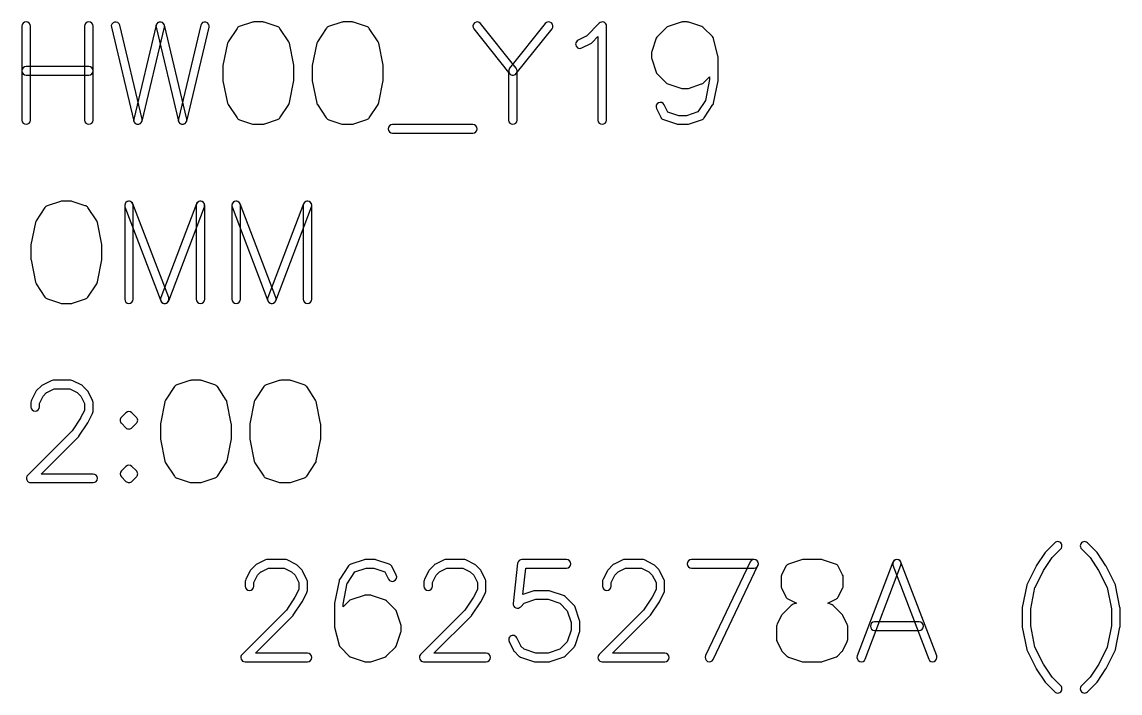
# Model space of a CAD drawing. Extents: x -27.1 to 63, y -62.3 to 29.6.
# Drawn here: x 24.58 to 63, y -56.98 to -33.49 of the extents above; entities that cross this region are included whole.
import ezdxf

# ---------------------------------------------------------------- set-up
doc = ezdxf.new("R2010")
doc.units = 0
doc.header["$MEASUREMENT"] = 0
doc.layers.get('0').update_dxf_attribs({"linetype": 'CONTINUOUS'})

msp = doc.modelspace()

# ---------------------------------------------------------------- linework, layer by layer
for points in [[(24.878, -33.642002, 1), (24.578, -33.642002), (24.578, -33.642002), (24.578, -36.922998), (24.578, -36.922998, 1), (24.878, -36.922998), (24.878, -36.922998), (24.878, -33.642002)], [(27.066001, -33.642002, 1), (26.766001, -33.642002), (26.766001, -33.642002), (26.766001, -36.922998), (26.766001, -36.922998, 1), (27.066001, -36.922998), (27.066001, -36.922998), (27.066001, -33.642002)], [(27.999001, -33.607, 0.999988), (27.707, -33.677), (27.707, -33.677), (28.488, -36.958), (28.488, -36.958, 0.999986), (28.78, -36.888), (28.78, -36.888), (27.999001, -33.607)], [(29.562, -33.677, 0.999986), (29.27, -33.607), (29.27, -33.607), (28.488, -36.888), (28.488, -36.888, 0.999982), (28.78, -36.958), (28.78, -36.958), (29.562, -33.677)], [(29.562, -33.607, 0.999982), (29.27, -33.677), (29.27, -33.677), (30.051001, -36.958), (30.051001, -36.958, 0.999982), (30.343, -36.888), (30.343, -36.888), (29.562, -33.607)], [(31.123999, -33.677, 0.999986), (30.832, -33.607), (30.832, -33.607), (30.051001, -36.888), (30.051001, -36.888, 0.999986), (30.343, -36.958), (30.343, -36.958), (31.123999, -33.677)], [(33.055999, -33.5, 0.080081), (33.008999, -33.492), (33.008999, -33.492), (32.697, -33.492), (32.697, -33.492, 0.092292), (32.643, -33.502002), (32.643, -33.502002), (32.641001, -33.503), (32.641001, -33.503), (32.180999, -33.656001), (32.180999, -33.656001, 0.16684), (32.104001, -33.714998), (32.104001, -33.714998), (32.102998, -33.714998), (32.102998, -33.714998), (31.791001, -34.184001), (31.791001, -34.184001, 0.096509), (31.768999, -34.237002), (31.768999, -34.237002), (31.612002, -35.018), (31.612002, -35.018, 0.050372), (31.608999, -35.048), (31.608999, -35.048), (31.608999, -35.517), (31.608999, -35.517, 0.050372), (31.612002, -35.547), (31.612002, -35.547), (31.768999, -36.327998), (31.768999, -36.327998, 0.094185), (31.79, -36.38), (31.79, -36.38), (31.791001, -36.380999), (31.791001, -36.380999), (32.102998, -36.850002), (32.102998, -36.850002, 0.18246), (32.189001, -36.912002), (32.189001, -36.912002), (32.193, -36.913), (32.193, -36.913), (32.650002, -37.065), (32.650002, -37.065, 0.058211), (32.683999, -37.072), (32.683999, -37.072), (32.697, -37.073), (32.697, -37.073), (33.008999, -37.073), (33.008999, -37.073, 0.101351), (33.068, -37.060999), (33.068, -37.060999), (33.071001, -37.06), (33.071001, -37.06), (33.525002, -36.908999), (33.525002, -36.908999, 0.16684), (33.602, -36.850002), (33.602, -36.850002), (33.603, -36.850002), (33.603, -36.850002), (33.916001, -36.380999), (33.916001, -36.380999, 0.118682), (33.939998, -36.315002), (33.939998, -36.315002), (33.941001, -36.313999), (33.941001, -36.313999), (34.093999, -35.546001), (34.093999, -35.546001, 0.048736), (34.097002, -35.517), (34.097002, -35.517), (34.097002, -35.048), (34.097002, -35.048, 0.0674), (34.092002, -35.007998), (34.092002, -35.007998), (34.092002, -35.007), (34.092002, -35.007), (33.937998, -34.238), (33.937998, -34.238, 0.100495), (33.914998, -34.183), (33.914998, -34.183), (33.914998, -34.182002), (33.914998, -34.182002), (33.603, -33.714998), (33.603, -33.714998, 0.189562), (33.512998, -33.652), (33.512998, -33.652), (33.51, -33.651001), (33.51, -33.651001), (33.055999, -33.5)], [(36.180999, -33.5, 0.080077), (36.134001, -33.492), (36.134001, -33.492), (35.822, -33.492), (35.822, -33.492, 0.092296), (35.767998, -33.502002), (35.767998, -33.502002), (35.765999, -33.503), (35.765999, -33.503), (35.305999, -33.656001), (35.305999, -33.656001, 0.16684), (35.229001, -33.714998), (35.229001, -33.714998), (35.227998, -33.714998), (35.227998, -33.714998), (34.915999, -34.184001), (34.915999, -34.184001, 0.096505), (34.894001, -34.237002), (34.894001, -34.237002), (34.737, -35.018), (34.737, -35.018, 0.050372), (34.733999, -35.048), (34.733999, -35.048), (34.733999, -35.517), (34.733999, -35.517, 0.050372), (34.737, -35.547), (34.737, -35.547), (34.894001, -36.327998), (34.894001, -36.327998, 0.094185), (34.915, -36.38), (34.915, -36.38), (34.915999, -36.380999), (34.915999, -36.380999), (35.227998, -36.850002), (35.227998, -36.850002, 0.18246), (35.314001, -36.912002), (35.314001, -36.912002), (35.317998, -36.913), (35.317998, -36.913), (35.774998, -37.065), (35.774998, -37.065, 0.058219), (35.808999, -37.072), (35.808999, -37.072), (35.822, -37.073), (35.822, -37.073), (36.134001, -37.073), (36.134001, -37.073, 0.101344), (36.192998, -37.060999), (36.192998, -37.060999), (36.196001, -37.06), (36.196001, -37.06), (36.649998, -36.908999), (36.649998, -36.908999, 0.166848), (36.727, -36.850002), (36.727, -36.850002), (36.727998, -36.850002), (36.727998, -36.850002), (37.041001, -36.380999), (37.041001, -36.380999, 0.118683), (37.065, -36.315002), (37.065, -36.315002), (37.066001, -36.313999), (37.066001, -36.313999), (37.218999, -35.546001), (37.218999, -35.546001, 0.048736), (37.222002, -35.517), (37.222002, -35.517), (37.222002, -35.048), (37.222002, -35.048, 0.067401), (37.217, -35.007998), (37.217, -35.007998), (37.217, -35.007), (37.217, -35.007), (37.062998, -34.238), (37.062998, -34.238, 0.100492), (37.04, -34.183), (37.04, -34.183), (37.04, -34.182002), (37.04, -34.182002), (36.727998, -33.714998), (36.727998, -33.714998, 0.18956), (36.637998, -33.652), (36.637998, -33.652), (36.635, -33.651001), (36.635, -33.651001), (36.180999, -33.5)], [(40.626001, -33.548, 0.999989), (40.392, -33.736001), (40.392, -33.736001), (41.607998, -35.257), (41.607998, -35.257), (41.608999, -35.257998), (41.608999, -35.257998), (41.608999, -36.922998), (41.608999, -36.922998, 1), (41.908999, -36.922998), (41.908999, -36.922998), (41.908999, -35.205), (41.908999, -35.205, 0.170839), (41.876001, -35.110999), (41.876001, -35.110999), (40.626001, -33.548)], [(43.125996, -33.736001, 0.999994), (42.892002, -33.548), (42.892002, -33.548), (41.641997, -35.110999), (41.641997, -35.110999, 1.000006), (41.876001, -35.298999), (41.876001, -35.298999), (43.125996, -33.736001)], [(45.033999, -33.642002, 0.668166), (44.778003, -33.535999), (44.778003, -33.535999), (44.327998, -33.987), (44.327998, -33.987), (44.326997, -33.987998), (44.326997, -33.987998), (44.036001, -34.132998), (44.036001, -34.132998, 1.000026), (44.17, -34.400999), (44.17, -34.400999), (44.482998, -34.245), (44.482998, -34.245, 0.094862), (44.527998, -34.210999), (44.527998, -34.210999), (44.732998, -34.005999), (44.732998, -34.005999), (44.733999, -34.005999), (44.733999, -34.005999), (44.733999, -36.922998), (44.733999, -36.922998, 1), (45.033999, -36.922998), (45.033999, -36.922998), (45.033999, -33.642002)], [(47.906997, -33.502002, 0.092292), (47.852998, -33.492), (47.852998, -33.492), (47.697002, -33.492), (47.697002, -33.492, 0.080085), (47.65, -33.5), (47.65, -33.5), (47.192998, -33.652), (47.192998, -33.652), (47.19, -33.652998), (47.19, -33.652998, 0.133046), (47.122002, -33.692), (47.122002, -33.692), (46.817002, -33.998), (46.817002, -33.998), (46.816001, -33.998999), (46.816001, -33.998999, 0.129716), (46.773999, -34.063), (46.773999, -34.063), (46.62, -34.522), (46.62, -34.522), (46.62, -34.522998), (46.62, -34.522998, 0.097602), (46.608999, -34.58), (46.608999, -34.58), (46.608999, -34.726001), (46.608999, -34.726001, 0.098456), (46.617002, -34.784001), (46.617002, -34.784001), (46.771001, -35.245002), (46.771001, -35.245002), (46.771997, -35.245999), (46.771997, -35.245999, 0.127693), (46.81, -35.310999), (46.81, -35.310999), (47.12, -35.620999), (47.12, -35.620999, 0.121757), (47.181001, -35.659001), (47.181001, -35.659001), (47.635, -35.81), (47.635, -35.81), (47.637998, -35.810999), (47.637998, -35.810999, 0.101357), (47.697002, -35.822998), (47.697002, -35.822998), (47.852998, -35.822998), (47.852998, -35.822998, 0.080086), (47.9, -35.815), (47.9, -35.815), (48.36, -35.662), (48.36, -35.662), (48.363999, -35.661001), (48.363999, -35.661001, 0.126065), (48.427998, -35.622998), (48.427998, -35.622998), (48.64, -35.411001), (48.64, -35.411001), (48.641001, -35.411001), (48.641001, -35.411001), (48.641001, -35.5), (48.641001, -35.5), (48.493003, -36.238), (48.493003, -36.238), (48.493003, -36.238999), (48.493003, -36.238999), (48.226001, -36.641001), (48.226001, -36.641001), (48.223999, -36.642), (48.223999, -36.642), (47.83, -36.773), (47.83, -36.773), (47.563999, -36.773), (47.563999, -36.773), (47.178999, -36.645), (47.178999, -36.645), (47.177998, -36.644001), (47.177998, -36.644001), (47.05, -36.387998), (47.05, -36.387998, 0.999978), (46.781997, -36.522002), (46.781997, -36.522002), (46.933999, -36.825999), (46.933999, -36.825999), (46.935, -36.827002), (46.935, -36.827002, 0.21271), (47.025, -36.908999), (47.025, -36.908999), (47.478999, -37.06), (47.478999, -37.06), (47.481997, -37.060999), (47.481997, -37.060999, 0.101355), (47.541001, -37.073), (47.541001, -37.073), (47.852998, -37.073), (47.852998, -37.073, 0.080085), (47.9, -37.065), (47.9, -37.065), (48.356997, -36.913), (48.356997, -36.913), (48.361001, -36.912002), (48.361001, -36.912002, 0.182458), (48.447002, -36.850002), (48.447002, -36.850002), (48.758999, -36.380999), (48.758999, -36.380999), (48.76, -36.38), (48.76, -36.38, 0.094185), (48.781001, -36.327998), (48.781001, -36.327998), (48.937998, -35.547), (48.937998, -35.547), (48.937998, -35.546001), (48.937998, -35.546001, 0.048737), (48.941001, -35.517), (48.941001, -35.517), (48.941001, -34.736001), (48.941001, -34.736001, 0.010003), (48.941001, -34.729998), (48.941001, -34.729998), (48.941001, -34.728999), (48.941001, -34.728999, 0.071529), (48.932998, -34.687002), (48.932998, -34.687002), (48.932998, -34.685999), (48.932998, -34.685999), (48.78, -34.076001), (48.78, -34.076001), (48.78, -34.075), (48.78, -34.075, 0.136755), (48.74, -34.005), (48.74, -34.005), (48.427998, -33.692), (48.427998, -33.692, 0.116962), (48.369004, -33.656001), (48.369004, -33.656001), (47.908999, -33.503), (47.908999, -33.503), (47.906997, -33.502002)], [(26.915999, -35.355002, 1), (26.915999, -35.055), (26.915999, -35.055), (24.728, -35.055), (24.728, -35.055, 1), (24.728, -35.355002), (24.728, -35.355002), (26.915999, -35.355002)], [(40.353, -37.386001, 1), (40.353, -37.085999), (40.353, -37.085999), (37.540999, -37.085999), (37.540999, -37.085999, 1), (37.540999, -37.386001), (37.540999, -37.386001), (40.353, -37.386001)], [(26.338, -39.77, 0.080086), (26.290999, -39.762002), (26.290999, -39.762002), (25.978, -39.762002), (25.978, -39.762002, 0.092296), (25.923999, -39.772), (25.923999, -39.772), (25.922, -39.772998), (25.922, -39.772998), (25.462, -39.926001), (25.462, -39.926001, 0.166848), (25.385, -39.985), (25.385, -39.985), (25.383999, -39.985), (25.383999, -39.985), (25.072, -40.453999), (25.072, -40.453999, 0.10178), (25.048999, -40.51), (25.048999, -40.51), (25.048999, -40.511001), (25.048999, -40.511001), (24.893999, -41.289004), (24.893999, -41.289004, 0.048724), (24.891001, -41.317998), (24.891001, -41.317998), (24.891001, -41.786997), (24.891001, -41.786997, 0.053646), (24.893999, -41.818999), (24.893999, -41.818999), (24.895, -41.82), (24.895, -41.82), (25.05, -42.597002), (25.05, -42.597002, 0.096749), (25.072, -42.65), (25.072, -42.65), (25.072, -42.651001), (25.072, -42.651001), (25.383999, -43.12), (25.383999, -43.12, 0.182463), (25.47, -43.182002), (25.47, -43.182002), (25.474001, -43.182998), (25.474001, -43.182998), (25.931001, -43.335), (25.931001, -43.335, 0.058218), (25.965, -43.342002), (25.965, -43.342002), (25.978, -43.342998), (25.978, -43.342998), (26.290999, -43.342998), (26.290999, -43.342998, 0.101353), (26.35, -43.331001), (26.35, -43.331001), (26.806001, -43.179004), (26.806001, -43.179004, 0.166852), (26.883, -43.12), (26.883, -43.12), (26.884001, -43.12), (26.884001, -43.12), (27.197, -42.651001), (27.197, -42.651001, 0.118692), (27.221001, -42.585), (27.221001, -42.585), (27.222, -42.583999), (27.222, -42.583999), (27.375, -41.816001), (27.375, -41.816001, 0.04874), (27.378, -41.786997), (27.378, -41.786997), (27.378, -41.317998), (27.378, -41.317998, 0.06739), (27.372998, -41.278003), (27.372998, -41.278003), (27.372998, -41.276997), (27.372998, -41.276997), (27.218999, -40.507998), (27.218999, -40.507998, 0.100495), (27.195999, -40.452998), (27.195999, -40.452998), (27.195999, -40.452), (27.195999, -40.452), (26.884001, -39.985), (26.884001, -39.985, 0.189566), (26.793999, -39.922), (26.793999, -39.922), (26.338, -39.77)], [(28.472002, -39.912, 1), (28.172, -39.912), (28.172, -39.912), (28.172, -43.193003), (28.172, -43.193003, 1), (28.472002, -43.193003), (28.472002, -43.193003), (28.472002, -39.912)], [(28.462, -39.859001, 1.000008), (28.182, -39.965), (28.182, -39.965), (29.432, -43.246001), (29.432, -43.246001, 1.000015), (29.712, -43.14), (29.712, -43.14), (28.462, -39.859001)], [(30.962, -39.965, 1.000008), (30.682, -39.859001), (30.682, -39.859001), (29.432, -43.14), (29.432, -43.14, 1.000015), (29.712, -43.246001), (29.712, -43.246001), (30.962, -39.965)], [(30.972, -39.912, 1), (30.672, -39.912), (30.672, -39.912), (30.672, -43.193003), (30.672, -43.193003, 1), (30.972, -43.193003), (30.972, -43.193003), (30.972, -39.912)], [(32.222, -39.912, 1), (31.922002, -39.912), (31.922002, -39.912), (31.922002, -43.193003), (31.922002, -43.193003, 1), (32.222, -43.193003), (32.222, -43.193003), (32.222, -39.912)], [(32.212, -39.859001, 1.000008), (31.932, -39.965), (31.932, -39.965), (33.182, -43.246001), (33.182, -43.246001, 1.000015), (33.462, -43.14), (33.462, -43.14), (32.212, -39.859001)], [(34.712002, -39.965, 1.000008), (34.432002, -39.859001), (34.432002, -39.859001), (33.182, -43.14), (33.182, -43.14, 1.000015), (33.462, -43.246001), (33.462, -43.246001), (34.712002, -39.965)], [(34.722, -39.912, 1), (34.422, -39.912), (34.422, -39.912), (34.422, -43.193003), (34.422, -43.193003, 1), (34.722, -43.193003), (34.722, -43.193003), (34.722, -39.912)], [(26.357998, -46.047998, 0.116434), (26.290999, -46.032002), (26.290999, -46.032002), (25.666001, -46.032002), (25.666001, -46.032002, 0.116438), (25.598999, -46.047998), (25.598999, -46.047998), (25.296001, -46.198999), (25.296001, -46.198999), (25.294001, -46.2), (25.294001, -46.2, 0.095642), (25.247, -46.232002), (25.247, -46.232002), (25.098, -46.381997), (25.098, -46.381997), (25.097, -46.383003), (25.097, -46.383003, 0.094851), (25.063, -46.427998), (25.063, -46.427998), (24.913999, -46.726001), (24.913999, -46.726001), (24.913999, -46.727002), (24.913999, -46.727002, 0.141459), (24.891001, -46.806997), (24.891001, -46.806997), (24.891001, -46.962998), (24.891001, -46.962998, 1), (25.190999, -46.962998), (25.190999, -46.962998), (25.190999, -46.842002), (25.190999, -46.842002), (25.192, -46.841001), (25.192, -46.841001), (25.320999, -46.583003), (25.320999, -46.583003), (25.322, -46.581997), (25.322, -46.581997), (25.442, -46.461001), (25.442, -46.461001), (25.443999, -46.46), (25.443999, -46.46), (25.700999, -46.332002), (25.700999, -46.332002), (26.256001, -46.332002), (26.256001, -46.332002), (26.513999, -46.461001), (26.513999, -46.461001), (26.635, -46.583003), (26.635, -46.583003), (26.636001, -46.583999), (26.636001, -46.583999), (26.765, -46.841001), (26.765, -46.841001), (26.766001, -46.842002), (26.766001, -46.842002), (26.766001, -47.083999), (26.766001, -47.083999), (26.632, -47.351001), (26.632, -47.351001), (26.632, -47.352002), (26.632, -47.352002), (26.331001, -47.804004), (26.331001, -47.804004), (26.331001, -47.805), (26.331001, -47.805), (24.777998, -49.357002), (24.777998, -49.357002, 0.668166), (24.884001, -49.612998), (24.884001, -49.612998), (27.072, -49.612998), (27.072, -49.612998, 1), (27.072, -49.313003), (27.072, -49.313003), (25.246001, -49.313003), (25.246001, -49.313003), (26.553, -48.007002), (26.553, -48.007002), (26.553999, -48.005996), (26.553999, -48.005996, 0.047486), (26.572, -47.983999), (26.572, -47.983999), (26.884001, -47.515), (26.884001, -47.515, 0.030638), (26.892998, -47.498999), (26.892998, -47.498999), (27.047002, -47.192998), (27.047002, -47.192998), (27.047998, -47.192002), (27.047998, -47.192002, 0.125494), (27.066001, -47.12), (27.066001, -47.12), (27.066001, -46.806997), (27.066001, -46.806997, 0.116429), (27.05, -46.74), (27.05, -46.74), (26.892998, -46.427998), (26.892998, -46.427998, 0.080609), (26.865, -46.388999), (26.865, -46.388999), (26.708999, -46.232002), (26.708999, -46.232002, 0.080615), (26.67, -46.203999), (26.67, -46.203999), (26.357998, -46.047998)], [(30.868999, -46.04, 0.080083), (30.822, -46.032002), (30.822, -46.032002), (30.509001, -46.032002), (30.509001, -46.032002, 0.092296), (30.455, -46.041997), (30.455, -46.041997), (30.453, -46.043003), (30.453, -46.043003), (29.993999, -46.196001), (29.993999, -46.196001, 0.166848), (29.917, -46.255), (29.917, -46.255), (29.915999, -46.255), (29.915999, -46.255), (29.603, -46.723999), (29.603, -46.723999, 0.101782), (29.58, -46.78), (29.58, -46.78), (29.58, -46.781001), (29.58, -46.781001), (29.425, -47.558999), (29.425, -47.558999, 0.048732), (29.422, -47.587998), (29.422, -47.587998), (29.422, -48.057002), (29.422, -48.057002, 0.053638), (29.425, -48.088999), (29.425, -48.088999), (29.425999, -48.09), (29.425999, -48.09), (29.580999, -48.866997), (29.580999, -48.866997, 0.09676), (29.603, -48.92), (29.603, -48.92), (29.603, -48.921001), (29.603, -48.921001), (29.915999, -49.39), (29.915999, -49.39, 0.18246), (30.002, -49.451997), (30.002, -49.451997), (30.006001, -49.453003), (30.006001, -49.453003), (30.462, -49.605), (30.462, -49.605, 0.058216), (30.495999, -49.612002), (30.495999, -49.612002), (30.509001, -49.612998), (30.509001, -49.612998), (30.822, -49.612998), (30.822, -49.612998, 0.10135), (30.881001, -49.601001), (30.881001, -49.601001), (30.883999, -49.6), (30.883999, -49.6), (31.337998, -49.448999), (31.337998, -49.448999, 0.166854), (31.415, -49.39), (31.415, -49.39), (31.415999, -49.39), (31.415999, -49.39), (31.728, -48.921001), (31.728, -48.921001, 0.118693), (31.752002, -48.855), (31.752002, -48.855), (31.753, -48.853999), (31.753, -48.853999), (31.906001, -48.086001), (31.906001, -48.086001, 0.048732), (31.908999, -48.057002), (31.908999, -48.057002), (31.908999, -47.587998), (31.908999, -47.587998, 0.067397), (31.904001, -47.547998), (31.904001, -47.547998), (31.904001, -47.547002), (31.904001, -47.547002), (31.75, -46.778003), (31.75, -46.778003, 0.100494), (31.727002, -46.723003), (31.727002, -46.723003), (31.727002, -46.721997), (31.727002, -46.721997), (31.415999, -46.255), (31.415999, -46.255, 0.189565), (31.325999, -46.192002), (31.325999, -46.192002), (31.323, -46.191001), (31.323, -46.191001), (30.868999, -46.04)], [(33.994001, -46.04, 0.080087), (33.947, -46.032002), (33.947, -46.032002), (33.633999, -46.032002), (33.633999, -46.032002, 0.092288), (33.580002, -46.041997), (33.580002, -46.041997), (33.578, -46.043003), (33.578, -46.043003), (33.119001, -46.196001), (33.119001, -46.196001, 0.166854), (33.042, -46.255), (33.042, -46.255), (33.041001, -46.255), (33.041001, -46.255), (32.728, -46.723999), (32.728, -46.723999, 0.101779), (32.705002, -46.78), (32.705002, -46.78), (32.705002, -46.781001), (32.705002, -46.781001), (32.55, -47.558999), (32.55, -47.558999, 0.048732), (32.547002, -47.587998), (32.547002, -47.587998), (32.547002, -48.057002), (32.547002, -48.057002, 0.053638), (32.55, -48.088999), (32.55, -48.088999), (32.551001, -48.09), (32.551001, -48.09), (32.706001, -48.866997), (32.706001, -48.866997, 0.096758), (32.728, -48.92), (32.728, -48.92), (32.728, -48.921001), (32.728, -48.921001), (33.041001, -49.39), (33.041001, -49.39, 0.182459), (33.127, -49.451997), (33.127, -49.451997), (33.130999, -49.453003), (33.130999, -49.453003), (33.587002, -49.605), (33.587002, -49.605, 0.058212), (33.620999, -49.612002), (33.620999, -49.612002), (33.633999, -49.612998), (33.633999, -49.612998), (33.947, -49.612998), (33.947, -49.612998, 0.101346), (34.005999, -49.601001), (34.005999, -49.601001), (34.008999, -49.6), (34.008999, -49.6), (34.463, -49.448999), (34.463, -49.448999, 0.166852), (34.540002, -49.39), (34.540002, -49.39), (34.540999, -49.39), (34.540999, -49.39), (34.853, -48.921001), (34.853, -48.921001, 0.118691), (34.877, -48.855), (34.877, -48.855), (34.878, -48.853999), (34.878, -48.853999), (35.030999, -48.086001), (35.030999, -48.086001, 0.048732), (35.034001, -48.057002), (35.034001, -48.057002), (35.034001, -47.587998), (35.034001, -47.587998, 0.067396), (35.029001, -47.547998), (35.029001, -47.547998), (35.029001, -47.547002), (35.029001, -47.547002), (34.875002, -46.778003), (34.875002, -46.778003, 0.100498), (34.851997, -46.723003), (34.851997, -46.723003), (34.851997, -46.721997), (34.851997, -46.721997), (34.540999, -46.255), (34.540999, -46.255, 0.189561), (34.451001, -46.192002), (34.451001, -46.192002), (34.448, -46.191001), (34.448, -46.191001), (33.994001, -46.04)], [(28.428, -47.17, 0.41421), (28.216001, -47.17), (28.216001, -47.17), (28.06, -47.326001), (28.06, -47.326001, 0.414214), (28.06, -47.538003), (28.06, -47.538003), (28.216001, -47.693999), (28.216001, -47.693999, 0.433654), (28.435, -47.687002), (28.435, -47.687002), (28.583999, -47.538003), (28.583999, -47.538003, 0.433671), (28.577, -47.318999), (28.577, -47.318999), (28.428, -47.17)], [(28.428, -49.045, 0.41421), (28.216001, -49.045), (28.216001, -49.045), (28.06, -49.201001), (28.06, -49.201001, 0.414207), (28.06, -49.412998), (28.06, -49.412998), (28.216001, -49.568999), (28.216001, -49.568999, 0.433654), (28.435, -49.562002), (28.435, -49.562002), (28.583999, -49.412998), (28.583999, -49.412998, 0.433664), (28.577, -49.193999), (28.577, -49.193999), (28.428, -49.045)], [(60.927998, -51.933003, 1.000012), (60.716001, -51.721001), (60.716001, -51.721001), (60.403003, -52.033999), (60.403003, -52.033999, 0.04985), (60.384004, -52.056997), (60.384004, -52.056997), (60.072002, -52.525), (60.072002, -52.525, 0.03064), (60.063003, -52.541001), (60.063003, -52.541001), (59.75, -53.165996), (59.75, -53.165996, 0.067322), (59.737002, -53.203999), (59.737002, -53.203999), (59.581001, -53.985996), (59.581001, -53.985996, 0.048741), (59.578003, -54.015), (59.578003, -54.015), (59.578003, -54.64), (59.578003, -54.64, 0.053638), (59.581001, -54.671997), (59.581001, -54.671997), (59.581997, -54.673003), (59.581997, -54.673003), (59.737002, -55.45), (59.737002, -55.45, 0.068815), (59.75, -55.488999), (59.75, -55.488999), (59.751001, -55.49), (59.751001, -55.49), (60.063003, -56.113003), (60.063003, -56.113003, 0.02924), (60.072002, -56.127998), (60.072002, -56.127998), (60.072002, -56.128999), (60.072002, -56.128999), (60.384004, -56.597998), (60.384004, -56.597998, 0.049857), (60.403003, -56.621001), (60.403003, -56.621001), (60.716001, -56.933003), (60.716001, -56.933003, 1), (60.927998, -56.720996), (60.927998, -56.720996), (60.625, -56.418999), (60.625, -56.418999), (60.625, -56.418003), (60.625, -56.418003), (60.323999, -55.966001), (60.323999, -55.966001), (60.323999, -55.965), (60.323999, -55.965), (60.027002, -55.371001), (60.027002, -55.371001), (60.027002, -55.37), (60.027002, -55.37), (59.877998, -54.623999), (59.877998, -54.623999), (59.877998, -54.026997), (59.877998, -54.026997), (59.878999, -54.026001), (59.878999, -54.026001), (60.027002, -53.282002), (60.027002, -53.282002), (60.028003, -53.280996), (60.028003, -53.280996), (60.326001, -52.685), (60.326001, -52.685), (60.327002, -52.684004), (60.327002, -52.684004), (60.626997, -52.233999), (60.626997, -52.233999), (60.927998, -51.933003)], [(61.865, -51.721001, 1.000023), (61.652998, -51.933003), (61.652998, -51.933003), (61.953999, -52.233999), (61.953999, -52.233999), (62.253999, -52.684004), (62.253999, -52.684004), (62.255, -52.685), (62.255, -52.685), (62.553003, -53.280996), (62.553003, -53.280996), (62.554004, -53.282002), (62.554004, -53.282002), (62.702002, -54.026001), (62.702002, -54.026001), (62.702998, -54.026997), (62.702998, -54.026997), (62.702998, -54.623999), (62.702998, -54.623999), (62.554004, -55.37), (62.554004, -55.37), (62.554004, -55.371001), (62.554004, -55.371001), (62.256997, -55.965), (62.256997, -55.965), (62.256997, -55.966001), (62.256997, -55.966001), (61.956001, -56.418003), (61.956001, -56.418003), (61.956001, -56.418999), (61.956001, -56.418999), (61.652998, -56.720996), (61.652998, -56.720996, 1.000012), (61.865, -56.933003), (61.865, -56.933003), (62.178003, -56.621001), (62.178003, -56.621001), (62.178999, -56.62), (62.178999, -56.62, 0.047495), (62.197002, -56.597998), (62.197002, -56.597998), (62.508999, -56.128999), (62.508999, -56.128999, 0.030636), (62.518003, -56.113003), (62.518003, -56.113003), (62.83, -55.49), (62.83, -55.49), (62.831001, -55.488999), (62.831001, -55.488999, 0.068815), (62.843999, -55.45), (62.843999, -55.45), (62.999004, -54.673003), (62.999004, -54.673003), (63, -54.671997), (63, -54.671997, 0.053638), (63.002998, -54.64), (63.002998, -54.64), (63.002998, -54.015), (63.002998, -54.015, 0.048741), (63, -53.985996), (63, -53.985996), (62.843999, -53.203999), (62.843999, -53.203999, 0.067322), (62.831001, -53.165996), (62.831001, -53.165996), (62.518003, -52.541001), (62.518003, -52.541001, 0.030643), (62.508999, -52.525), (62.508999, -52.525), (62.197002, -52.056997), (62.197002, -52.056997, 0.049849), (62.178003, -52.033999), (62.178003, -52.033999), (61.865, -51.721001)], [(33.858, -52.317998, 0.116434), (33.790999, -52.301997), (33.790999, -52.301997), (33.165999, -52.301997), (33.165999, -52.301997, 0.116431), (33.098999, -52.317998), (33.098999, -52.317998), (32.795999, -52.468999), (32.795999, -52.468999), (32.793999, -52.47), (32.793999, -52.47, 0.095632), (32.747, -52.501997), (32.747, -52.501997), (32.598, -52.652002), (32.598, -52.652002), (32.597002, -52.652998), (32.597002, -52.652998, 0.094867), (32.563, -52.698003), (32.563, -52.698003), (32.414001, -52.995996), (32.414001, -52.995996), (32.414001, -52.997002), (32.414001, -52.997002, 0.141468), (32.391001, -53.077002), (32.391001, -53.077002), (32.391001, -53.233003), (32.391001, -53.233003, 1), (32.690999, -53.233003), (32.690999, -53.233003), (32.690999, -53.112002), (32.690999, -53.112002), (32.692, -53.110996), (32.692, -53.110996), (32.820999, -52.852998), (32.820999, -52.852998), (32.822002, -52.852002), (32.822002, -52.852002), (32.942002, -52.731001), (32.942002, -52.731001), (32.944001, -52.73), (32.944001, -52.73), (33.201001, -52.602002), (33.201001, -52.602002), (33.755999, -52.602002), (33.755999, -52.602002), (34.014001, -52.731001), (34.014001, -52.731001), (34.135, -52.852998), (34.135, -52.852998), (34.136001, -52.854004), (34.136001, -52.854004), (34.265, -53.110996), (34.265, -53.110996), (34.265999, -53.112002), (34.265999, -53.112002), (34.265999, -53.353999), (34.265999, -53.353999), (34.132, -53.621001), (34.132, -53.621001), (34.132, -53.622002), (34.132, -53.622002), (33.831001, -54.073999), (33.831001, -54.073999), (33.831001, -54.075), (33.831001, -54.075), (32.278, -55.627002), (32.278, -55.627002, 0.66817), (32.384001, -55.883003), (32.384001, -55.883003), (34.572002, -55.883003), (34.572002, -55.883003, 1), (34.572002, -55.582998), (34.572002, -55.582998), (32.745999, -55.582998), (32.745999, -55.582998), (34.053, -54.276997), (34.053, -54.276997), (34.053999, -54.276001), (34.053999, -54.276001, 0.047492), (34.072, -54.253999), (34.072, -54.253999), (34.384001, -53.785), (34.384001, -53.785, 0.030639), (34.393, -53.768999), (34.393, -53.768999), (34.547002, -53.463003), (34.547002, -53.463003), (34.548, -53.461997), (34.548, -53.461997, 0.125487), (34.566001, -53.39), (34.566001, -53.39), (34.566001, -53.077002), (34.566001, -53.077002, 0.116438), (34.55, -53.01), (34.55, -53.01), (34.393, -52.698003), (34.393, -52.698003, 0.08062), (34.364998, -52.658999), (34.364998, -52.658999), (34.208999, -52.501997), (34.208999, -52.501997, 0.080604), (34.170002, -52.473999), (34.170002, -52.473999), (33.858, -52.317998)], [(36.963, -52.31, 0.080085), (36.915999, -52.301997), (36.915999, -52.301997), (36.603, -52.301997), (36.603, -52.301997, 0.092296), (36.548999, -52.312002), (36.548999, -52.312002), (36.547002, -52.312998), (36.547002, -52.312998), (36.087, -52.466001), (36.087, -52.466001, 0.166848), (36.01, -52.525), (36.01, -52.525), (36.008999, -52.525), (36.008999, -52.525), (35.696997, -52.994004), (35.696997, -52.994004, 0.10177), (35.673999, -53.05), (35.673999, -53.05), (35.673999, -53.051001), (35.673999, -53.051001), (35.518999, -53.828999), (35.518999, -53.828999, 0.04874), (35.516001, -53.858003), (35.516001, -53.858003), (35.516001, -54.64), (35.516001, -54.64, 0.060515), (35.519998, -54.676001), (35.519998, -54.676001), (35.675999, -55.301001), (35.675999, -55.301001, 0.14513), (35.718999, -55.375), (35.718999, -55.375), (35.721001, -55.376001), (35.721001, -55.376001), (36.028, -55.682998), (36.028, -55.682998, 0.126057), (36.091997, -55.721001), (36.091997, -55.721001), (36.095999, -55.721997), (36.095999, -55.721997), (36.556001, -55.875), (36.556001, -55.875, 0.058211), (36.589998, -55.881997), (36.589998, -55.881997), (36.603, -55.883003), (36.603, -55.883003), (36.759001, -55.883003), (36.759001, -55.883003, 0.101346), (36.818, -55.871001), (36.818, -55.871001), (36.821001, -55.87), (36.821001, -55.87), (37.275002, -55.718999), (37.275002, -55.718999, 0.121745), (37.335999, -55.681001), (37.335999, -55.681001), (37.337002, -55.68), (37.337002, -55.68), (37.647002, -55.371001), (37.647002, -55.371001, 0.140054), (37.687, -55.298999), (37.687, -55.298999), (37.687998, -55.298003), (37.687998, -55.298003), (37.838999, -54.843003), (37.838999, -54.843003, 0.080086), (37.847002, -54.796001), (37.847002, -54.796001), (37.847002, -54.64), (37.847002, -54.64, 0.101349), (37.834998, -54.581001), (37.834998, -54.581001), (37.834998, -54.58), (37.834998, -54.58), (37.682998, -54.123999), (37.682998, -54.123999, 0.119361), (37.645999, -54.063999), (37.645999, -54.063999), (37.333999, -53.752002), (37.333999, -53.752002, 0.133046), (37.266001, -53.713003), (37.266001, -53.713003), (37.262998, -53.711997), (37.262998, -53.711997), (36.805999, -53.56), (36.805999, -53.56, 0.080077), (36.759001, -53.552002), (36.759001, -53.552002), (36.603, -53.552002), (36.603, -53.552002, 0.092296), (36.548999, -53.562002), (36.548999, -53.562002), (36.547002, -53.562998), (36.547002, -53.562998), (36.087, -53.716001), (36.087, -53.716001, 0.116969), (36.028, -53.752002), (36.028, -53.752002), (35.817002, -53.963999), (35.817002, -53.963999), (35.815999, -53.963999), (35.815999, -53.963999), (35.815999, -53.87), (35.815999, -53.87), (35.817002, -53.869004), (35.817002, -53.869004), (35.962998, -53.136001), (35.962998, -53.136001), (35.964001, -53.135), (35.964001, -53.135), (36.230002, -52.733999), (36.230002, -52.733999), (36.232, -52.732998), (36.232, -52.732998), (36.626001, -52.602002), (36.626001, -52.602002), (36.892998, -52.602002), (36.892998, -52.602002), (37.276997, -52.73), (37.276997, -52.73), (37.278, -52.731001), (37.278, -52.731001), (37.407, -52.987998), (37.407, -52.987998, 0.999996), (37.675, -52.854004), (37.675, -52.854004), (37.517998, -52.541001), (37.517998, -52.541001, 0.215977), (37.422002, -52.462998), (37.422002, -52.462998), (36.963, -52.31)], [(40.107998, -52.317998, 0.116431), (40.040999, -52.301997), (40.040999, -52.301997), (39.416001, -52.301997), (39.416001, -52.301997, 0.116431), (39.349001, -52.317998), (39.349001, -52.317998), (39.046001, -52.468999), (39.046001, -52.468999), (39.043999, -52.47), (39.043999, -52.47, 0.095635), (38.996997, -52.501997), (38.996997, -52.501997), (38.848, -52.652002), (38.848, -52.652002), (38.847, -52.652998), (38.847, -52.652998, 0.094865), (38.812998, -52.698003), (38.812998, -52.698003), (38.663999, -52.995996), (38.663999, -52.995996), (38.663999, -52.997002), (38.663999, -52.997002, 0.141463), (38.640999, -53.077002), (38.640999, -53.077002), (38.640999, -53.233003), (38.640999, -53.233003, 1), (38.940999, -53.233003), (38.940999, -53.233003), (38.940999, -53.112002), (38.940999, -53.112002), (38.942002, -53.110996), (38.942002, -53.110996), (39.071001, -52.852998), (39.071001, -52.852998), (39.072, -52.852002), (39.072, -52.852002), (39.192, -52.731001), (39.192, -52.731001), (39.193999, -52.73), (39.193999, -52.73), (39.450999, -52.602002), (39.450999, -52.602002), (40.006001, -52.602002), (40.006001, -52.602002), (40.263999, -52.731001), (40.263999, -52.731001), (40.385, -52.852998), (40.385, -52.852998), (40.385999, -52.854004), (40.385999, -52.854004), (40.514998, -53.110996), (40.514998, -53.110996), (40.516001, -53.112002), (40.516001, -53.112002), (40.516001, -53.353999), (40.516001, -53.353999), (40.382002, -53.621001), (40.382002, -53.621001), (40.382002, -53.622002), (40.382002, -53.622002), (40.080999, -54.073999), (40.080999, -54.073999), (40.080999, -54.075), (40.080999, -54.075), (38.527998, -55.627002), (38.527998, -55.627002, 0.66817), (38.633999, -55.883003), (38.633999, -55.883003), (40.822, -55.883003), (40.822, -55.883003, 1), (40.822, -55.582998), (40.822, -55.582998), (38.996001, -55.582998), (38.996001, -55.582998), (40.303, -54.276997), (40.303, -54.276997), (40.304001, -54.276001), (40.304001, -54.276001, 0.047489), (40.322, -54.253999), (40.322, -54.253999), (40.633999, -53.785), (40.633999, -53.785, 0.03064), (40.642998, -53.768999), (40.642998, -53.768999), (40.797, -53.463003), (40.797, -53.463003), (40.798, -53.461997), (40.798, -53.461997, 0.125485), (40.816001, -53.39), (40.816001, -53.39), (40.816001, -53.077002), (40.816001, -53.077002, 0.116434), (40.800002, -53.01), (40.800002, -53.01), (40.642998, -52.698003), (40.642998, -52.698003, 0.080616), (40.615, -52.658999), (40.615, -52.658999), (40.458999, -52.501997), (40.458999, -52.501997, 0.080609), (40.42, -52.473999), (40.42, -52.473999), (40.107998, -52.317998)], [(43.633999, -52.602002, 1), (43.633999, -52.301997), (43.633999, -52.301997), (42.071997, -52.301997), (42.071997, -52.301997, 0.381313), (41.923003, -52.435), (41.923003, -52.435), (41.767002, -53.841001), (41.767002, -53.841001, 0.738797), (42.03, -53.955996), (42.03, -53.955996), (42.153003, -53.832998), (42.153003, -53.832998), (42.155, -53.831997), (42.155, -53.831997), (42.563999, -53.696001), (42.563999, -53.696001), (42.985996, -53.696001), (42.985996, -53.696001), (43.395, -53.831997), (43.395, -53.831997), (43.396997, -53.832998), (43.396997, -53.832998), (43.66, -54.095996), (43.66, -54.095996), (43.796001, -54.503999), (43.796001, -54.503999), (43.797002, -54.505), (43.797002, -54.505), (43.797002, -54.772002), (43.797002, -54.772002), (43.660996, -55.181997), (43.660996, -55.181997), (43.660996, -55.183003), (43.660996, -55.183003), (43.396997, -55.446001), (43.396997, -55.446001), (43.395, -55.447002), (43.395, -55.447002), (42.985996, -55.582998), (42.985996, -55.582998), (42.563999, -55.582998), (42.563999, -55.582998), (42.155, -55.447002), (42.155, -55.447002), (42.153003, -55.446001), (42.153003, -55.446001), (42.038003, -55.331001), (42.038003, -55.331001), (42.038003, -55.33), (42.038003, -55.33), (41.893003, -55.041001), (41.893003, -55.041001, 1.000022), (41.625, -55.175), (41.625, -55.175), (41.778999, -55.482998), (41.778999, -55.482998), (41.78, -55.483999), (41.78, -55.483999, 0.088127), (41.81, -55.527002), (41.81, -55.527002), (41.963999, -55.681001), (41.963999, -55.681001, 0.121753), (42.025, -55.718999), (42.025, -55.718999), (42.478999, -55.87), (42.478999, -55.87), (42.482002, -55.871001), (42.482002, -55.871001, 0.101346), (42.541001, -55.883003), (42.541001, -55.883003), (43.008999, -55.883003), (43.008999, -55.883003), (43.021997, -55.881997), (43.021997, -55.881997, 0.058223), (43.056001, -55.875), (43.056001, -55.875), (43.516001, -55.721997), (43.516001, -55.721997), (43.52, -55.721001), (43.52, -55.721001, 0.126063), (43.583999, -55.682998), (43.583999, -55.682998), (43.896997, -55.371001), (43.896997, -55.371001, 0.116972), (43.932998, -55.312002), (43.932998, -55.312002), (44.085996, -54.852002), (44.085996, -54.852002), (44.087002, -54.851001), (44.087002, -54.851001, 0.09386), (44.096997, -54.796001), (44.096997, -54.796001), (44.096997, -54.482998), (44.096997, -54.482998, 0.080087), (44.088999, -54.435996), (44.088999, -54.435996), (43.935, -53.973003), (43.935, -53.973003), (43.935, -53.971997), (43.935, -53.971997, 0.124443), (43.896997, -53.908999), (43.896997, -53.908999), (43.583999, -53.596001), (43.583999, -53.596001, 0.116971), (43.525, -53.56), (43.525, -53.56), (43.065, -53.406997), (43.065, -53.406997), (43.062998, -53.406001), (43.062998, -53.406001, 0.092292), (43.008999, -53.396001), (43.008999, -53.396001), (42.541001, -53.396001), (42.541001, -53.396001, 0.080085), (42.493999, -53.403999), (42.493999, -53.403999), (42.106001, -53.532998), (42.106001, -53.532998), (42.102998, -53.532998), (42.102998, -53.532998), (42.206001, -52.602002), (42.206001, -52.602002), (43.633999, -52.602002)], [(46.357998, -52.317998, 0.116427), (46.291001, -52.301997), (46.291001, -52.301997), (45.666001, -52.301997), (45.666001, -52.301997, 0.116434), (45.598999, -52.317998), (45.598999, -52.317998), (45.295996, -52.468999), (45.295996, -52.468999), (45.294004, -52.47), (45.294004, -52.47, 0.095638), (45.247002, -52.501997), (45.247002, -52.501997), (45.097998, -52.652002), (45.097998, -52.652002), (45.097002, -52.652998), (45.097002, -52.652998, 0.09487), (45.062998, -52.698003), (45.062998, -52.698003), (44.913999, -52.995996), (44.913999, -52.995996), (44.913999, -52.997002), (44.913999, -52.997002, 0.141463), (44.891001, -53.077002), (44.891001, -53.077002), (44.891001, -53.233003), (44.891001, -53.233003, 1), (45.191001, -53.233003), (45.191001, -53.233003), (45.191001, -53.112002), (45.191001, -53.112002), (45.192002, -53.110996), (45.192002, -53.110996), (45.321001, -52.852998), (45.321001, -52.852998), (45.322002, -52.852002), (45.322002, -52.852002), (45.442002, -52.731001), (45.442002, -52.731001), (45.443999, -52.73), (45.443999, -52.73), (45.701001, -52.602002), (45.701001, -52.602002), (46.255996, -52.602002), (46.255996, -52.602002), (46.513999, -52.731001), (46.513999, -52.731001), (46.635, -52.852998), (46.635, -52.852998), (46.636001, -52.854004), (46.636001, -52.854004), (46.765, -53.110996), (46.765, -53.110996), (46.766001, -53.112002), (46.766001, -53.112002), (46.766001, -53.353999), (46.766001, -53.353999), (46.631997, -53.621001), (46.631997, -53.621001), (46.631997, -53.622002), (46.631997, -53.622002), (46.331001, -54.073999), (46.331001, -54.073999), (46.331001, -54.075), (46.331001, -54.075), (44.778003, -55.627002), (44.778003, -55.627002, 0.668179), (44.883999, -55.883003), (44.883999, -55.883003), (47.072002, -55.883003), (47.072002, -55.883003, 1), (47.072002, -55.582998), (47.072002, -55.582998), (45.246001, -55.582998), (45.246001, -55.582998), (46.553003, -54.276997), (46.553003, -54.276997), (46.553999, -54.276001), (46.553999, -54.276001, 0.047495), (46.572002, -54.253999), (46.572002, -54.253999), (46.883999, -53.785), (46.883999, -53.785, 0.030643), (46.893003, -53.768999), (46.893003, -53.768999), (47.047002, -53.463003), (47.047002, -53.463003), (47.047998, -53.461997), (47.047998, -53.461997, 0.125489), (47.066001, -53.39), (47.066001, -53.39), (47.066001, -53.077002), (47.066001, -53.077002, 0.116438), (47.05, -53.01), (47.05, -53.01), (46.893003, -52.698003), (46.893003, -52.698003, 0.080619), (46.865, -52.658999), (46.865, -52.658999), (46.708999, -52.501997), (46.708999, -52.501997, 0.08061), (46.67, -52.473999), (46.67, -52.473999), (46.357998, -52.317998)], [(50.197002, -52.602002, 1), (50.197002, -52.301997), (50.197002, -52.301997), (48.008999, -52.301997), (48.008999, -52.301997, 1), (48.008999, -52.602002), (48.008999, -52.602002), (50.197002, -52.602002)], [(50.331997, -52.517002, 0.999992), (50.062002, -52.386997), (50.062002, -52.386997), (48.498999, -55.667998), (48.498999, -55.667998, 0.999985), (48.768999, -55.798003), (48.768999, -55.798003), (50.331997, -52.517002)], [(52.588003, -52.31, 0.080085), (52.541001, -52.301997), (52.541001, -52.301997), (51.916001, -52.301997), (51.916001, -52.301997, 0.092292), (51.862002, -52.312002), (51.862002, -52.312002), (51.86, -52.312998), (51.86, -52.312998), (51.4, -52.466001), (51.4, -52.466001, 0.199461), (51.313003, -52.541001), (51.313003, -52.541001), (51.157002, -52.854004), (51.157002, -52.854004, 0.116431), (51.141001, -52.921001), (51.141001, -52.921001), (51.141001, -53.233003), (51.141001, -53.233003, 0.116431), (51.157002, -53.3), (51.157002, -53.3), (51.313003, -53.612998), (51.313003, -53.612998, 0.162278), (51.38, -53.68), (51.38, -53.68), (51.68, -53.83), (51.68, -53.83), (51.68, -53.831001), (51.68, -53.831001), (51.563999, -53.87), (51.563999, -53.87), (51.561001, -53.870996), (51.561001, -53.870996, 0.126061), (51.497002, -53.908999), (51.497002, -53.908999), (51.190996, -54.215), (51.190996, -54.215, 0.094851), (51.157002, -54.26), (51.157002, -54.26), (51.006997, -54.558999), (51.006997, -54.558999), (51.006997, -54.56), (51.006997, -54.56, 0.141463), (50.983999, -54.64), (50.983999, -54.64), (50.983999, -55.098999), (50.983999, -55.098999, 0.131651), (51, -55.175), (51, -55.175), (51.153999, -55.482998), (51.153999, -55.482998), (51.155, -55.483999), (51.155, -55.483999, 0.088127), (51.185, -55.527002), (51.185, -55.527002), (51.338999, -55.681001), (51.338999, -55.681001, 0.121751), (51.4, -55.718999), (51.4, -55.718999), (51.853999, -55.87), (51.853999, -55.87), (51.856997, -55.871001), (51.856997, -55.871001, 0.101353), (51.916001, -55.883003), (51.916001, -55.883003), (52.541001, -55.883003), (52.541001, -55.883003), (52.553999, -55.881997), (52.553999, -55.881997, 0.058223), (52.588003, -55.875), (52.588003, -55.875), (53.047002, -55.721997), (53.047002, -55.721997), (53.051001, -55.721001), (53.051001, -55.721001, 0.126061), (53.115, -55.682998), (53.115, -55.682998), (53.272002, -55.527002), (53.272002, -55.527002), (53.272998, -55.526001), (53.272998, -55.526001, 0.078235), (53.3, -55.488003), (53.3, -55.488003), (53.456001, -55.175), (53.456001, -55.175), (53.456997, -55.173999), (53.456997, -55.173999, 0.114174), (53.472002, -55.107998), (53.472002, -55.107998), (53.472002, -54.64), (53.472002, -54.64, 0.116434), (53.456001, -54.572998), (53.456001, -54.572998), (53.302002, -54.264004), (53.302002, -54.264004), (53.302002, -54.262998), (53.302002, -54.262998, 0.086599), (53.272002, -54.221001), (53.272002, -54.221001), (52.958999, -53.908999), (52.958999, -53.908999, 0.115361), (52.901001, -53.872998), (52.901001, -53.872998), (52.776001, -53.831001), (52.776001, -53.831001), (52.776001, -53.83), (52.776001, -53.83), (53.076001, -53.68), (53.076001, -53.68, 0.162278), (53.142998, -53.612998), (53.142998, -53.612998), (53.143999, -53.612002), (53.143999, -53.612002), (53.3, -53.3), (53.3, -53.3, 0.116427), (53.316001, -53.233003), (53.316001, -53.233003), (53.316001, -52.921001), (53.316001, -52.921001, 0.141459), (53.293003, -52.841001), (53.293003, -52.841001), (53.293003, -52.84), (53.293003, -52.84), (53.142998, -52.541001), (53.142998, -52.541001, 0.215977), (53.047002, -52.462998), (53.047002, -52.462998), (52.588003, -52.31)], [(55.337002, -52.505, 0.999985), (55.057002, -52.398999), (55.057002, -52.398999), (53.807002, -55.68), (53.807002, -55.68, 0.999979), (54.086997, -55.786001), (54.086997, -55.786001), (55.337002, -52.505)], [(55.337002, -52.398999, 0.999985), (55.057002, -52.505), (55.057002, -52.505), (56.306997, -55.786001), (56.306997, -55.786001, 0.999985), (56.586997, -55.68), (56.586997, -55.68), (55.337002, -52.398999)], [(55.977998, -54.79, 1), (55.977998, -54.49), (55.977998, -54.49), (54.416001, -54.49), (54.416001, -54.49, 1), (54.416001, -54.79), (54.416001, -54.79), (55.977998, -54.79)]]:
    msp.add_lwpolyline(points, format="xyb")

doc.saveas('drawing.dxf')
